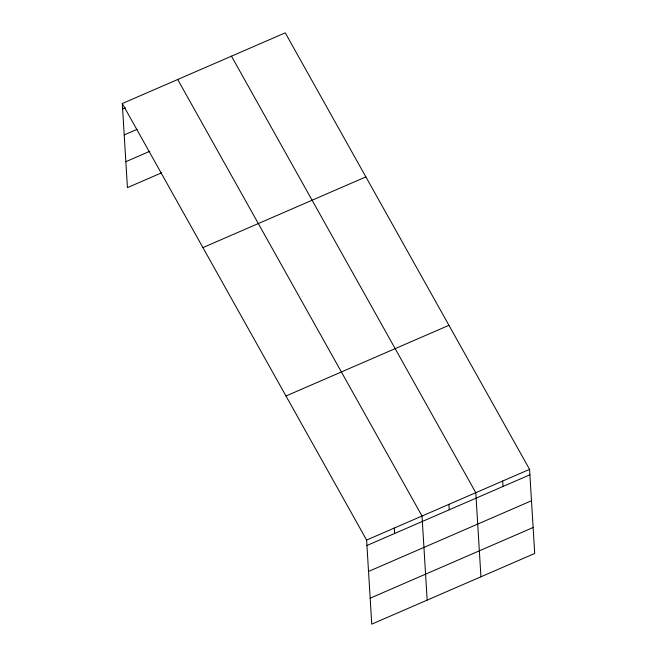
<?xml version="1.0" encoding="UTF-8"?>
<svg xmlns="http://www.w3.org/2000/svg" width="657" height="657" viewBox="0 0 657 657"><rect width="100%" height="100%" fill="white"/><g stroke="black" fill="none" stroke-linecap="round" stroke-linejoin="round"><path stroke-width="0.99" d="M122.292 103.535L285.245 32.85L529.567 469.361L534.708 553.465L371.755 624.15L366.614 540.054L122.292 103.535L127.433 187.639L161.597 172.816M122.621 108.972L125.388 107.773M124.206 134.931L137.141 129.322M125.848 161.679L149.853 151.266M202.914 247.59L365.867 176.897M285.984 395.999L448.945 325.314M366.614 540.054L529.567 469.361M366.943 545.491L529.903 474.797M368.536 571.45L531.488 500.757M370.17 598.19L533.123 527.505M231.469 56.174L475.791 492.693L480.94 576.789M177.694 79.505L422.016 516.016L427.165 600.12M502.679 481.031L503.016 486.467M448.903 504.354L449.24 509.791M394.315 528.031L394.652 533.468"/></g></svg>
